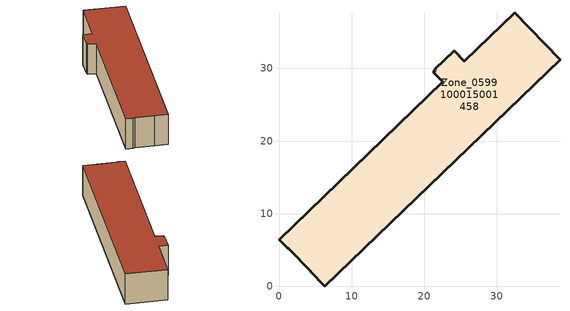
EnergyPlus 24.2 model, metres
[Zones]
Zone_0599100015001458
 floor ground (C_G): 21.27,29.46 21.52,29.7 21.42,29.85 24.11,32.45 25.5,30.99 32.45,37.67 38.7,31.18 6.32,0 4.32,2.04 4.4,2.1 1.37,5.16 1.13,5.29 0,6.44 22.54,28.14 z0.47
 wall outside (C_F): 32.45,37.67 25.5,30.99 24.11,32.45 21.42,29.85 21.52,29.7 21.27,29.46 22.54,28.14 0,6.44 1.13,5.29 1.37,5.16 4.4,2.1 4.32,2.04 6.32,0 38.7,31.18 32.45,37.67 z0.47:7.81
 roof outside (C_R): 21.52,29.7 21.27,29.46 22.54,28.14 0,6.44 1.13,5.29 1.37,5.16 4.4,2.1 4.32,2.04 6.32,0 38.7,31.18 32.45,37.67 25.5,30.99 24.11,32.45 21.42,29.85 z7.81
[BUILDING]
Pand.0599100015001458: North Axis=0; Terrain=City; Loads Convergence Tolerance Value=0.04; Temperature Convergence Tolerance Value=0.4; Solar Distribution=FullExterior; Maximum Number of Warmup Days=25; Minimum Number of Warmup Days=1
[Site:Location]
Rotterdam.The.Hague.AP_ZH_NLD Design_Conditions: Latitude=51.96; Longitude=4.45; Time Zone=1; Elevation=-4.5
[SITE:GROUNDTEMPERATURE:BUILDINGSURFACE]
18, 18, 18, 18, 18, 18, 18, 18, 18, 18, 18, 18
[MATERIAL] Thermal Absorptance=0.9; Solar Absorptance=0.7; Visible Absorptance=0.7
Name | Roughness | Thickness | Conductivity | Density | Specific Heat
G.D.1965 | MediumSmooth | 0.15 | 1 | 540 | 1210
F.D.1965 | Rough | 0.3 | 0.857143 | 1920 | 840
R.D.1965 | MediumRough | 0.2 | 0.08 | 1500 | 1000
[CONSTRUCTION]
C_G: G.D.1965
C_F: F.D.1965
C_R: R.D.1965
[ZONE]
Zone_0599100015001458: Type=1; Multiplier=1; Ceiling Height=Autocalculate; Volume=Autocalculate; Floor Area=autocalculate; Part of Total Floor Area=Yes
[ZONEINFILTRATION:DESIGNFLOWRATE]
Infil_Zone_0599100015001458: Zone or ZoneList or Space or SpaceList=Zone_0599100015001458; Schedule=AlwaysOn; Design Flow Rate Calculation Method=Flow/Area; Flow Rate per Floor Area=0.0042; Constant Term Coefficient=1; Temperature Term Coefficient=0; Velocity Term Coefficient=0; Velocity Squared Term Coefficient=0
[HVACTEMPLATE:ZONE:IDEALLOADSAIRSYSTEM]
Zone_0599100015001458: Maximum Heating Supply Air Temperature=50; Minimum Cooling Supply Air Temperature=13; Maximum Heating Supply Air Humidity Ratio=0.0156; Minimum Cooling Supply Air Humidity Ratio=0.0077; Heating Limit=NoLimit; Cooling Limit=NoLimit; Dehumidification Control Type=ConstantSensibleHeatRatio; Cooling Sensible Heat Ratio=0.7; Dehumidification Setpoint=60; Humidification Control Type=None; Humidification Setpoint=30; Outdoor Air Method=None; Outdoor Air Flow Rate per Person=0.00944; Outdoor Air Flow Rate per Zone Floor Area=0; Outdoor Air Flow Rate per Zone=0; Demand Controlled Ventilation Type=None; Outdoor Air Economizer Type=NoEconomizer; Heat Recovery Type=None; Sensible Heat Recovery Effectiveness=0.7; Latent Heat Recovery Effectiveness=0.65
[ZONECONTROL:THERMOSTAT]
ThermostatControl_Zone_0599100015001458: Zone or ZoneList=Zone_0599100015001458; Control Type Schedule=DualSetpointControlType; Control 1=Thermostat_Zone_0599100015001458; Temperature Difference Between Cutout And Setpoint=0
[THERMOSTATSETPOINT:DUALSETPOINT]
Thermostat_Zone_0599100015001458: Heating Setpoint Temperature Schedule=HeatingSetpoint_Zone_0599100015001458; Cooling Setpoint Temperature Schedule=CoolingSetpoint_Zone_0599100015001458
[SCHEDULE:COMPACT]
HeatingSetpoint_Zone_0599100015001458: Through: 12/31, For: AllDays, Until: 24:00, 21
CoolingSetpoint_Zone_0599100015001458: Through: 12/31, For: AllDays, Until: 24:00, 24
DualSetpointControlType: Through: 12/31, For: AllDays, Until: 24:00, 4
AlwaysOn: Through: 12/31, For: AllDays, Until: 24:00, 1
